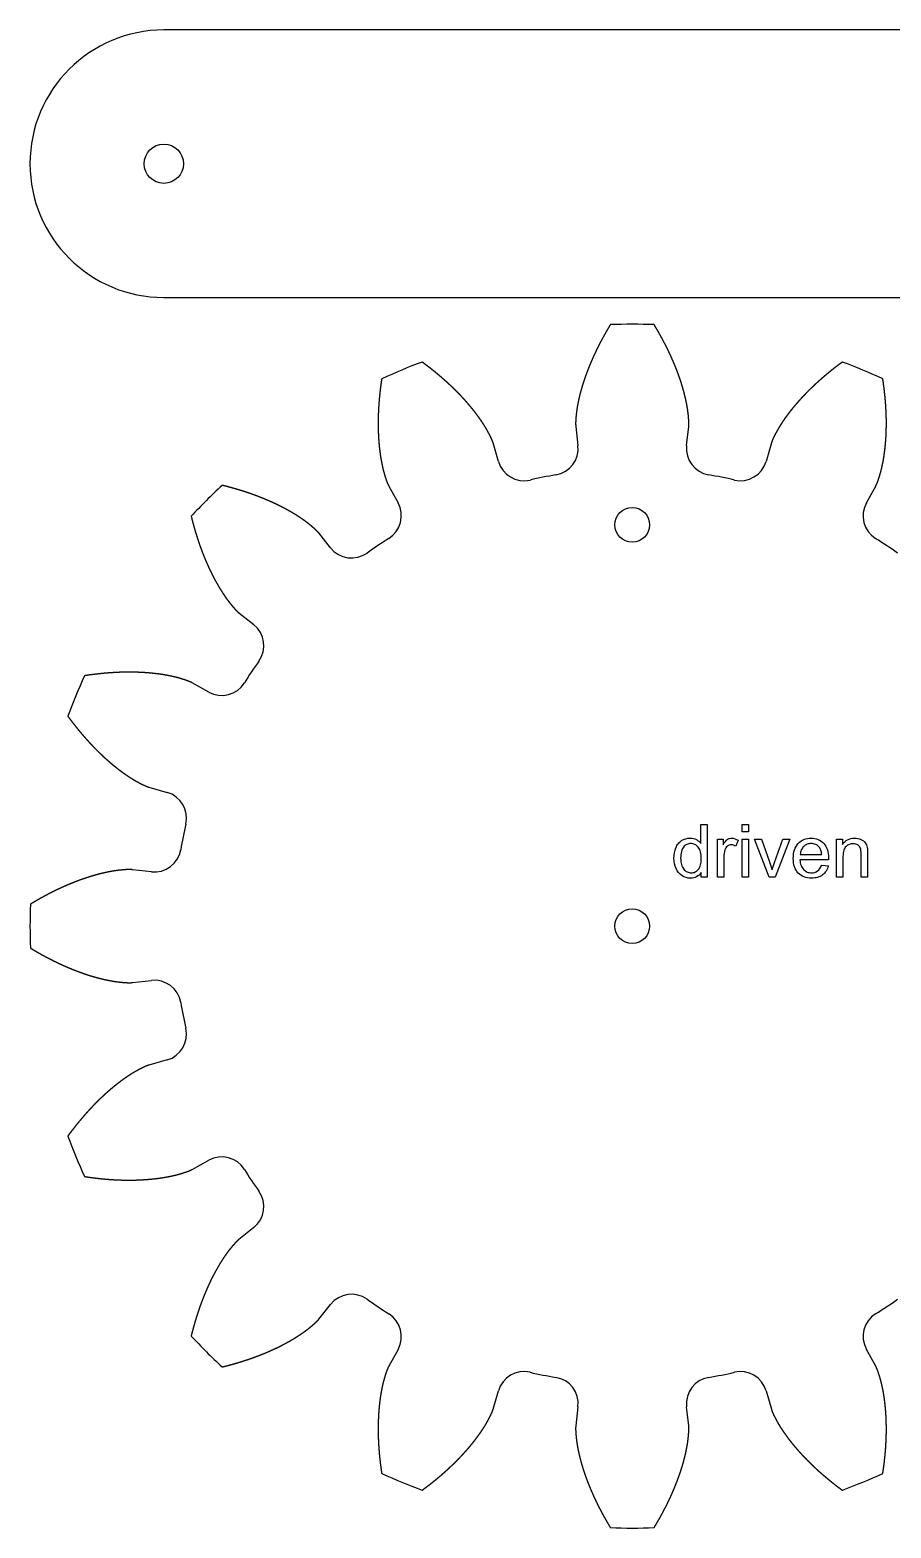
# Model space of a CAD drawing. Header units: millimetres. Extents: x 18 to 1175, y 18 to 1179.
# Drawn here: x 754.3 to 947.3, y 797.4 to 1133.4 of the extents above; entities that cross this region are included whole.
import ezdxf

# ---------------------------------------------------------------- set-up
doc = ezdxf.new("R2010")
doc.units = ezdxf.units.MM
doc.layers.add('cut', color=5, linetype='Continuous', true_color=0x0000ff)
doc.layers.add('line engraving', color=1, linetype='Continuous', true_color=0xff0000)

msp = doc.modelspace()

# ---------------------------------------------------------------- linework, layer by layer
at = {"layer": 'cut', "color": 5, "true_color": 0x0000ff}
for p, q in [((876.6, 1044.4), (877.08, 1040.15)), ((901.42, 1040.15), (901.9, 1044.4)), ((859.25, 1036.6), (858.06, 1040.72)), ((920.44, 1040.72), (919.26, 1036.6)), ((834.68, 1031.03), (836.75, 1027.28)), ((941.75, 1027.28), (943.82, 1031.03)), ((821.64, 1017.18), (818.97, 1020.53)), ((801.07, 1002.64), (804.42, 999.97)), ((794.32, 984.85), (790.57, 986.92)), ((780.89, 963.54), (785, 962.36)), ((781.46, 944.53), (777.2, 945.01)), ((777.2, 919.7), (781.46, 920.18)), ((785, 902.35), (780.89, 901.16)), ((790.57, 877.78), (794.32, 879.86)), ((804.42, 864.74), (801.07, 862.07)), ((818.97, 844.17), (821.64, 847.52)), ((836.75, 837.42), (834.68, 833.67)), ((943.82, 833.67), (941.75, 837.42)), ((858.06, 823.99), (859.25, 828.11)), ((919.26, 828.11), (920.44, 823.99)), ((877.08, 824.56), (876.6, 820.3)), ((901.9, 820.3), (901.42, 824.56))]:
    msp.add_line(p, q, dxfattribs=at)
msp.add_lwpolyline([(1119.05, 1133.35), (784.25, 1133.35, 1), (784.25, 1073.35), (1119.05, 1073.35, 1)], format="xyb", close=True, dxfattribs=at)
for centre, radius in [((784.25, 1103.35), 4.4), ((889.25, 1022.35), 3.9), ((889.25, 932.35), 3.9)]:
    msp.add_circle(centre, radius, dxfattribs=at)
for centre, radius, start, end in [((889.25, 932.35), 135, 87.9168, 92.0832), ((889.25, 932.35), 135, 110.4168, 114.5832), ((889.25, 932.35), 135, 65.4168, 69.5832), ((871.12, 1039.47), 6, -80.391, 6.4431), ((907.39, 1039.47), 6, 173.5569, -99.609), ((865.01, 1038.26), 6, -163.9431, -77.109), ((913.49, 1038.26), 6, -102.891, -16.0569), ((889.25, 932.35), 102.65, 99.609, 102.891), ((889.25, 932.35), 102.65, 77.109, 80.391), ((889.25, 932.35), 135, 132.9168, 137.0832), ((831.5, 1024.38), 6, -57.891, 28.9431), ((947, 1024.38), 6, 151.0569, -122.109), ((889.25, 932.35), 102.65, 122.109, 125.391), ((889.25, 932.35), 102.64, 54.609, 57.891), ((826.33, 1020.92), 6, -141.4431, -54.609), ((800.68, 995.27), 6, -35.391, 51.4431), ((889.25, 932.35), 102.65, 144.609, 147.891), ((889.25, 932.35), 135, 155.4168, 159.5832), ((797.22, 990.1), 6, -118.9431, -32.109), ((783.34, 956.59), 6, -12.891, 73.9431), ((889.25, 932.35), 102.65, 167.109, 170.391), ((782.13, 950.49), 6, -96.4431, -9.609), ((889.25, 932.35), 135, 177.9168, -177.9168), ((782.13, 914.22), 6, 9.609, 96.4431), ((889.25, 932.35), 102.65, -170.391, -167.109), ((783.34, 908.11), 6, -73.9431, 12.891), ((889.25, 932.35), 135, -159.5832, -155.4168), ((797.22, 874.6), 6, 32.109, 118.9431), ((889.25, 932.35), 102.65, -147.891, -144.609), ((800.68, 869.43), 6, -51.4431, 35.391), ((826.33, 843.78), 6, 54.609, 141.4431), ((889.25, 932.35), 102.64, -125.391, -122.109), ((889.25, 932.35), 102.65, -57.891, -54.609), ((831.5, 840.33), 6, -28.9431, 57.891), ((947, 840.33), 6, 122.109, -151.0569), ((889.25, 932.35), 135, -137.0832, -132.9168), ((865.01, 826.45), 6, 77.109, 163.9431), ((889.25, 932.35), 102.65, -102.891, -99.609), ((871.12, 825.23), 6, -6.4431, 80.391), ((907.39, 825.23), 6, 99.609, -173.5569), ((889.25, 932.35), 102.65, -80.391, -77.109), ((913.49, 826.45), 6, 16.0569, 102.891), ((889.25, 932.35), 135, -114.5832, -110.4168), ((889.25, 932.35), 135, -69.5832, -65.4168), ((889.25, 932.35), 135, -92.0832, -87.9168)]:
    msp.add_arc(centre, radius, start, end, dxfattribs=at)
for points in [[(884.34, 1067.26), (884.31, 1067.2), (884.23, 1067.07), (884.11, 1066.88), (883.96, 1066.63), (883.78, 1066.31), (883.59, 1066), (883.41, 1065.68), (883.23, 1065.36), (883.05, 1065.04), (882.87, 1064.72), (882.69, 1064.4), (882.52, 1064.08), (882.35, 1063.76), (882.18, 1063.44), (882.01, 1063.12), (881.84, 1062.8), (881.68, 1062.47), (881.52, 1062.15), (881.36, 1061.83), (881.2, 1061.51), (881.05, 1061.18), (880.89, 1060.86), (880.74, 1060.53), (880.59, 1060.21), (880.45, 1059.88), (880.3, 1059.56), (880.16, 1059.23), (880.02, 1058.91), (879.88, 1058.58), (879.74, 1058.25), (879.61, 1057.93), (879.48, 1057.6), (879.35, 1057.27), (879.22, 1056.95), (879.1, 1056.62), (878.98, 1056.29), (878.86, 1055.96), (878.74, 1055.63), (878.63, 1055.3), (878.51, 1054.97), (878.4, 1054.64), (878.3, 1054.31), (878.19, 1053.99), (878.09, 1053.66), (877.99, 1053.33), (877.89, 1053), (877.8, 1052.66), (877.71, 1052.33), (877.62, 1052), (877.53, 1051.67), (877.45, 1051.34), (877.37, 1051.01), (877.3, 1050.68), (877.22, 1050.35), (877.15, 1050.02), (877.09, 1049.69), (877.02, 1049.36), (876.96, 1049.02), (876.9, 1048.69), (876.85, 1048.36), (876.8, 1048.03), (876.76, 1047.7), (876.72, 1047.37), (876.68, 1047.04), (876.65, 1046.71), (876.62, 1046.38), (876.6, 1046.05), (876.58, 1045.72), (876.56, 1045.39), (876.56, 1045.06), (876.56, 1044.8), (876.58, 1044.6), (876.59, 1044.47), (876.6, 1044.4)], [(901.9, 1044.4), (901.91, 1044.47), (901.93, 1044.6), (901.94, 1044.8), (901.95, 1045.06), (901.94, 1045.39), (901.93, 1045.72), (901.9, 1046.05), (901.88, 1046.38), (901.85, 1046.71), (901.82, 1047.04), (901.78, 1047.37), (901.74, 1047.7), (901.7, 1048.03), (901.65, 1048.36), (901.6, 1048.69), (901.54, 1049.02), (901.48, 1049.36), (901.42, 1049.69), (901.35, 1050.02), (901.28, 1050.35), (901.21, 1050.68), (901.13, 1051.01), (901.05, 1051.34), (900.97, 1051.67), (900.88, 1052), (900.79, 1052.33), (900.7, 1052.66), (900.61, 1053), (900.51, 1053.33), (900.41, 1053.66), (900.31, 1053.99), (900.21, 1054.31), (900.1, 1054.64), (899.99, 1054.97), (899.88, 1055.3), (899.76, 1055.63), (899.64, 1055.96), (899.52, 1056.29), (899.4, 1056.62), (899.28, 1056.95), (899.15, 1057.27), (899.02, 1057.6), (898.89, 1057.93), (898.76, 1058.25), (898.62, 1058.58), (898.48, 1058.91), (898.34, 1059.23), (898.2, 1059.56), (898.06, 1059.88), (897.91, 1060.21), (897.76, 1060.53), (897.61, 1060.86), (897.45, 1061.18), (897.3, 1061.51), (897.14, 1061.83), (896.98, 1062.15), (896.82, 1062.47), (896.66, 1062.8), (896.49, 1063.12), (896.32, 1063.44), (896.15, 1063.76), (895.98, 1064.08), (895.81, 1064.4), (895.63, 1064.72), (895.46, 1065.04), (895.28, 1065.36), (895.09, 1065.68), (894.91, 1066), (894.73, 1066.31), (894.54, 1066.63), (894.39, 1066.88), (894.27, 1067.07), (894.2, 1067.2), (894.16, 1067.26)], [(858.06, 1040.72), (858.04, 1040.78), (858.01, 1040.91), (857.94, 1041.09), (857.85, 1041.34), (857.72, 1041.64), (857.58, 1041.94), (857.43, 1042.23), (857.28, 1042.53), (857.13, 1042.82), (856.97, 1043.12), (856.81, 1043.41), (856.65, 1043.7), (856.49, 1043.99), (856.31, 1044.28), (856.14, 1044.56), (855.96, 1044.85), (855.77, 1045.13), (855.59, 1045.41), (855.4, 1045.69), (855.21, 1045.97), (855.01, 1046.25), (854.82, 1046.52), (854.62, 1046.8), (854.41, 1047.07), (854.21, 1047.35), (854, 1047.62), (853.79, 1047.89), (853.58, 1048.16), (853.36, 1048.43), (853.14, 1048.69), (852.92, 1048.96), (852.7, 1049.22), (852.47, 1049.49), (852.25, 1049.75), (852.02, 1050.01), (851.78, 1050.27), (851.55, 1050.53), (851.31, 1050.79), (851.08, 1051.04), (850.84, 1051.3), (850.59, 1051.55), (850.35, 1051.81), (850.1, 1052.06), (849.85, 1052.31), (849.6, 1052.56), (849.35, 1052.81), (849.1, 1053.05), (848.84, 1053.3), (848.58, 1053.55), (848.32, 1053.79), (848.06, 1054.03), (847.8, 1054.27), (847.53, 1054.52), (847.26, 1054.75), (846.99, 1054.99), (846.72, 1055.23), (846.45, 1055.47), (846.17, 1055.7), (845.9, 1055.94), (845.62, 1056.17), (845.34, 1056.4), (845.06, 1056.63), (844.78, 1056.86), (844.49, 1057.09), (844.21, 1057.31), (843.92, 1057.54), (843.63, 1057.77), (843.34, 1057.99), (843.04, 1058.21), (842.75, 1058.43), (842.51, 1058.61), (842.34, 1058.74), (842.22, 1058.83), (842.16, 1058.87)], [(936.35, 1058.87), (936.29, 1058.83), (936.17, 1058.74), (935.99, 1058.61), (935.75, 1058.43), (935.46, 1058.21), (935.16, 1057.99), (934.87, 1057.77), (934.58, 1057.54), (934.3, 1057.31), (934.01, 1057.09), (933.73, 1056.86), (933.44, 1056.63), (933.16, 1056.4), (932.88, 1056.17), (932.6, 1055.94), (932.33, 1055.7), (932.05, 1055.47), (931.78, 1055.23), (931.51, 1054.99), (931.24, 1054.75), (930.97, 1054.52), (930.71, 1054.27), (930.44, 1054.03), (930.18, 1053.79), (929.92, 1053.55), (929.66, 1053.3), (929.41, 1053.05), (929.15, 1052.81), (928.9, 1052.56), (928.65, 1052.31), (928.4, 1052.06), (928.15, 1051.81), (927.91, 1051.55), (927.67, 1051.3), (927.43, 1051.04), (927.19, 1050.79), (926.95, 1050.53), (926.72, 1050.27), (926.49, 1050.01), (926.26, 1049.75), (926.03, 1049.49), (925.8, 1049.22), (925.58, 1048.96), (925.36, 1048.69), (925.14, 1048.43), (924.93, 1048.16), (924.71, 1047.89), (924.5, 1047.62), (924.29, 1047.35), (924.09, 1047.07), (923.89, 1046.8), (923.69, 1046.52), (923.49, 1046.25), (923.29, 1045.97), (923.1, 1045.69), (922.91, 1045.41), (922.73, 1045.13), (922.54, 1044.85), (922.36, 1044.56), (922.19, 1044.28), (922.02, 1043.99), (921.85, 1043.7), (921.69, 1043.41), (921.53, 1043.12), (921.37, 1042.82), (921.22, 1042.53), (921.07, 1042.23), (920.92, 1041.94), (920.78, 1041.64), (920.65, 1041.34), (920.56, 1041.09), (920.5, 1040.91), (920.46, 1040.78), (920.44, 1040.72)], [(833.09, 1055.12), (833.08, 1055.04), (833.06, 1054.9), (833.02, 1054.68), (832.98, 1054.39), (832.93, 1054.02), (832.88, 1053.66), (832.83, 1053.29), (832.78, 1052.93), (832.74, 1052.57), (832.7, 1052.2), (832.66, 1051.84), (832.62, 1051.48), (832.59, 1051.12), (832.55, 1050.75), (832.52, 1050.39), (832.49, 1050.03), (832.46, 1049.67), (832.44, 1049.31), (832.41, 1048.95), (832.39, 1048.59), (832.37, 1048.24), (832.35, 1047.88), (832.34, 1047.52), (832.32, 1047.16), (832.31, 1046.81), (832.3, 1046.45), (832.3, 1046.1), (832.29, 1045.74), (832.29, 1045.39), (832.29, 1045.03), (832.29, 1044.68), (832.29, 1044.33), (832.3, 1043.98), (832.31, 1043.62), (832.32, 1043.27), (832.33, 1042.92), (832.35, 1042.57), (832.36, 1042.23), (832.38, 1041.88), (832.41, 1041.53), (832.43, 1041.18), (832.46, 1040.84), (832.49, 1040.49), (832.52, 1040.15), (832.55, 1039.81), (832.59, 1039.47), (832.63, 1039.12), (832.67, 1038.78), (832.72, 1038.44), (832.76, 1038.11), (832.81, 1037.77), (832.87, 1037.43), (832.92, 1037.1), (832.98, 1036.76), (833.05, 1036.43), (833.11, 1036.1), (833.18, 1035.77), (833.25, 1035.44), (833.32, 1035.11), (833.4, 1034.79), (833.48, 1034.46), (833.57, 1034.14), (833.66, 1033.82), (833.75, 1033.5), (833.85, 1033.18), (833.95, 1032.87), (834.05, 1032.55), (834.16, 1032.24), (834.27, 1031.93), (834.39, 1031.62), (834.5, 1031.38), (834.59, 1031.21), (834.65, 1031.09), (834.68, 1031.03)], [(943.82, 1031.03), (943.85, 1031.09), (943.92, 1031.21), (944, 1031.38), (944.11, 1031.62), (944.23, 1031.93), (944.34, 1032.24), (944.45, 1032.55), (944.55, 1032.87), (944.65, 1033.18), (944.75, 1033.5), (944.84, 1033.82), (944.94, 1034.14), (945.02, 1034.46), (945.1, 1034.79), (945.18, 1035.11), (945.25, 1035.44), (945.32, 1035.77), (945.39, 1036.1), (945.46, 1036.43), (945.52, 1036.76), (945.58, 1037.1), (945.63, 1037.43), (945.69, 1037.77), (945.74, 1038.11), (945.78, 1038.44), (945.83, 1038.78), (945.87, 1039.12), (945.91, 1039.47), (945.95, 1039.81), (945.98, 1040.15), (946.01, 1040.49), (946.04, 1040.84), (946.07, 1041.18), (946.1, 1041.53), (946.12, 1041.88), (946.14, 1042.23), (946.16, 1042.57), (946.17, 1042.92), (946.18, 1043.27), (946.19, 1043.62), (946.2, 1043.98), (946.21, 1044.33), (946.21, 1044.68), (946.21, 1045.03), (946.21, 1045.39), (946.21, 1045.74), (946.21, 1046.1), (946.2, 1046.45), (946.19, 1046.81), (946.18, 1047.16), (946.16, 1047.52), (946.15, 1047.88), (946.13, 1048.24), (946.11, 1048.59), (946.09, 1048.95), (946.07, 1049.31), (946.04, 1049.67), (946.01, 1050.03), (945.98, 1050.39), (945.95, 1050.75), (945.92, 1051.12), (945.88, 1051.48), (945.84, 1051.84), (945.8, 1052.2), (945.76, 1052.57), (945.72, 1052.93), (945.67, 1053.29), (945.62, 1053.66), (945.57, 1054.02), (945.52, 1054.39), (945.48, 1054.68), (945.45, 1054.9), (945.42, 1055.04), (945.41, 1055.12)], [(818.97, 1020.53), (818.93, 1020.58), (818.84, 1020.69), (818.71, 1020.83), (818.53, 1021.02), (818.3, 1021.25), (818.05, 1021.48), (817.8, 1021.69), (817.55, 1021.91), (817.3, 1022.12), (817.04, 1022.33), (816.78, 1022.54), (816.52, 1022.75), (816.26, 1022.95), (815.99, 1023.15), (815.72, 1023.35), (815.44, 1023.54), (815.16, 1023.73), (814.88, 1023.92), (814.6, 1024.11), (814.32, 1024.29), (814.03, 1024.48), (813.75, 1024.66), (813.46, 1024.83), (813.16, 1025.01), (812.87, 1025.18), (812.57, 1025.35), (812.27, 1025.52), (811.97, 1025.69), (811.67, 1025.86), (811.37, 1026.02), (811.06, 1026.18), (810.76, 1026.34), (810.45, 1026.5), (810.14, 1026.65), (809.83, 1026.8), (809.51, 1026.96), (809.2, 1027.11), (808.88, 1027.25), (808.56, 1027.4), (808.24, 1027.54), (807.92, 1027.69), (807.6, 1027.83), (807.27, 1027.96), (806.95, 1028.1), (806.62, 1028.24), (806.29, 1028.37), (805.96, 1028.5), (805.63, 1028.63), (805.3, 1028.76), (804.96, 1028.88), (804.63, 1029.01), (804.29, 1029.13), (803.96, 1029.25), (803.62, 1029.37), (803.28, 1029.49), (802.94, 1029.6), (802.59, 1029.72), (802.25, 1029.83), (801.91, 1029.94), (801.56, 1030.05), (801.21, 1030.15), (800.86, 1030.26), (800.52, 1030.36), (800.16, 1030.46), (799.81, 1030.56), (799.46, 1030.66), (799.11, 1030.76), (798.75, 1030.86), (798.4, 1030.95), (798.04, 1031.04), (797.75, 1031.11), (797.54, 1031.17), (797.4, 1031.2), (797.32, 1031.22)], [(790.38, 1024.28), (790.4, 1024.21), (790.44, 1024.06), (790.49, 1023.85), (790.56, 1023.56), (790.65, 1023.21), (790.75, 1022.85), (790.84, 1022.5), (790.94, 1022.14), (791.04, 1021.79), (791.14, 1021.44), (791.24, 1021.09), (791.34, 1020.74), (791.45, 1020.39), (791.56, 1020.04), (791.67, 1019.7), (791.78, 1019.35), (791.89, 1019.01), (792, 1018.67), (792.12, 1018.33), (792.23, 1017.99), (792.35, 1017.65), (792.47, 1017.31), (792.6, 1016.97), (792.72, 1016.64), (792.85, 1016.31), (792.97, 1015.97), (793.1, 1015.64), (793.24, 1015.31), (793.37, 1014.98), (793.5, 1014.66), (793.64, 1014.33), (793.78, 1014.01), (793.92, 1013.68), (794.06, 1013.36), (794.2, 1013.04), (794.35, 1012.72), (794.5, 1012.41), (794.65, 1012.09), (794.8, 1011.78), (794.95, 1011.47), (795.11, 1011.16), (795.26, 1010.85), (795.42, 1010.54), (795.58, 1010.23), (795.75, 1009.93), (795.91, 1009.63), (796.08, 1009.33), (796.25, 1009.03), (796.42, 1008.73), (796.59, 1008.44), (796.77, 1008.15), (796.95, 1007.86), (797.13, 1007.57), (797.31, 1007.28), (797.49, 1007), (797.68, 1006.72), (797.87, 1006.44), (798.06, 1006.16), (798.25, 1005.89), (798.45, 1005.61), (798.65, 1005.35), (798.85, 1005.08), (799.06, 1004.82), (799.27, 1004.56), (799.48, 1004.31), (799.7, 1004.05), (799.91, 1003.8), (800.13, 1003.55), (800.35, 1003.31), (800.58, 1003.07), (800.77, 1002.89), (800.92, 1002.76), (801.02, 1002.68), (801.07, 1002.64)], [(790.57, 986.92), (790.51, 986.96), (790.4, 987.02), (790.22, 987.11), (789.98, 987.21), (789.68, 987.33), (789.37, 987.44), (789.05, 987.55), (788.74, 987.65), (788.42, 987.75), (788.1, 987.85), (787.79, 987.95), (787.47, 988.04), (787.14, 988.12), (786.82, 988.21), (786.49, 988.28), (786.16, 988.36), (785.83, 988.43), (785.5, 988.49), (785.17, 988.56), (784.84, 988.62), (784.51, 988.68), (784.17, 988.74), (783.83, 988.79), (783.5, 988.84), (783.16, 988.89), (782.82, 988.93), (782.48, 988.97), (782.14, 989.01), (781.8, 989.05), (781.45, 989.08), (781.11, 989.12), (780.76, 989.15), (780.42, 989.17), (780.07, 989.2), (779.73, 989.22), (779.38, 989.24), (779.03, 989.26), (778.68, 989.27), (778.33, 989.29), (777.98, 989.3), (777.63, 989.3), (777.28, 989.31), (776.92, 989.31), (776.57, 989.32), (776.22, 989.32), (775.86, 989.31), (775.51, 989.31), (775.15, 989.3), (774.8, 989.29), (774.44, 989.28), (774.08, 989.27), (773.73, 989.25), (773.37, 989.23), (773.01, 989.21), (772.65, 989.19), (772.29, 989.17), (771.93, 989.14), (771.57, 989.11), (771.21, 989.08), (770.85, 989.05), (770.49, 989.02), (770.13, 988.98), (769.76, 988.94), (769.4, 988.9), (769.04, 988.86), (768.67, 988.82), (768.31, 988.77), (767.95, 988.73), (767.58, 988.68), (767.22, 988.62), (766.93, 988.58), (766.71, 988.55), (766.56, 988.53), (766.49, 988.51)], [(762.73, 979.45), (762.78, 979.39), (762.86, 979.27), (762.99, 979.09), (763.17, 978.85), (763.39, 978.56), (763.61, 978.27), (763.84, 977.98), (764.06, 977.69), (764.29, 977.4), (764.52, 977.11), (764.74, 976.83), (764.97, 976.54), (765.2, 976.26), (765.44, 975.98), (765.67, 975.71), (765.9, 975.43), (766.14, 975.15), (766.37, 974.88), (766.61, 974.61), (766.85, 974.34), (767.09, 974.07), (767.33, 973.81), (767.57, 973.54), (767.81, 973.28), (768.06, 973.02), (768.3, 972.76), (768.55, 972.51), (768.8, 972.25), (769.05, 972), (769.3, 971.75), (769.55, 971.5), (769.8, 971.26), (770.05, 971.01), (770.31, 970.77), (770.56, 970.53), (770.82, 970.29), (771.07, 970.05), (771.33, 969.82), (771.59, 969.59), (771.85, 969.36), (772.12, 969.13), (772.38, 968.91), (772.64, 968.68), (772.91, 968.46), (773.18, 968.24), (773.45, 968.03), (773.71, 967.81), (773.99, 967.6), (774.26, 967.4), (774.53, 967.19), (774.8, 966.99), (775.08, 966.79), (775.36, 966.59), (775.63, 966.4), (775.91, 966.2), (776.19, 966.02), (776.47, 965.83), (776.76, 965.65), (777.04, 965.47), (777.33, 965.29), (777.61, 965.12), (777.9, 964.95), (778.19, 964.79), (778.49, 964.63), (778.78, 964.48), (779.07, 964.32), (779.37, 964.17), (779.67, 964.03), (779.96, 963.89), (780.27, 963.75), (780.51, 963.66), (780.7, 963.6), (780.82, 963.56), (780.89, 963.54)], [(777.2, 945.01), (777.13, 945.01), (777, 945.03), (776.81, 945.04), (776.54, 945.05), (776.22, 945.04), (775.89, 945.03), (775.56, 945), (775.23, 944.98), (774.9, 944.95), (774.57, 944.92), (774.23, 944.89), (773.9, 944.85), (773.57, 944.8), (773.24, 944.75), (772.91, 944.7), (772.58, 944.64), (772.25, 944.58), (771.92, 944.52), (771.59, 944.45), (771.25, 944.38), (770.92, 944.31), (770.59, 944.23), (770.26, 944.15), (769.93, 944.07), (769.6, 943.98), (769.27, 943.9), (768.94, 943.8), (768.61, 943.71), (768.28, 943.61), (767.95, 943.51), (767.62, 943.41), (767.29, 943.31), (766.96, 943.2), (766.63, 943.09), (766.3, 942.98), (765.97, 942.86), (765.64, 942.75), (765.31, 942.63), (764.99, 942.5), (764.66, 942.38), (764.33, 942.25), (764, 942.12), (763.68, 941.99), (763.35, 941.86), (763.02, 941.72), (762.7, 941.59), (762.37, 941.44), (762.04, 941.3), (761.72, 941.16), (761.39, 941.01), (761.07, 940.86), (760.75, 940.71), (760.42, 940.56), (760.1, 940.4), (759.77, 940.24), (759.45, 940.08), (759.13, 939.92), (758.81, 939.76), (758.48, 939.59), (758.16, 939.43), (757.84, 939.26), (757.52, 939.08), (757.2, 938.91), (756.88, 938.73), (756.56, 938.56), (756.24, 938.38), (755.93, 938.2), (755.61, 938.01), (755.29, 937.83), (754.97, 937.64), (754.72, 937.49), (754.53, 937.37), (754.4, 937.3), (754.34, 937.26)], [(754.34, 927.45), (754.4, 927.41), (754.53, 927.33), (754.72, 927.22), (754.97, 927.06), (755.29, 926.88), (755.61, 926.69), (755.93, 926.51), (756.24, 926.33), (756.56, 926.15), (756.88, 925.97), (757.2, 925.79), (757.52, 925.62), (757.84, 925.45), (758.16, 925.28), (758.48, 925.11), (758.81, 924.95), (759.13, 924.78), (759.45, 924.62), (759.77, 924.46), (760.1, 924.3), (760.42, 924.15), (760.75, 924), (761.07, 923.84), (761.39, 923.7), (761.72, 923.55), (762.04, 923.4), (762.37, 923.26), (762.7, 923.12), (763.02, 922.98), (763.35, 922.85), (763.68, 922.71), (764, 922.58), (764.33, 922.45), (764.66, 922.33), (764.99, 922.2), (765.31, 922.08), (765.64, 921.96), (765.97, 921.84), (766.3, 921.73), (766.63, 921.62), (766.96, 921.51), (767.29, 921.4), (767.62, 921.29), (767.95, 921.19), (768.28, 921.09), (768.61, 921), (768.94, 920.9), (769.27, 920.81), (769.6, 920.72), (769.93, 920.64), (770.26, 920.55), (770.59, 920.47), (770.92, 920.4), (771.25, 920.33), (771.59, 920.26), (771.92, 920.19), (772.25, 920.12), (772.58, 920.06), (772.91, 920), (773.24, 919.95), (773.57, 919.9), (773.9, 919.86), (774.23, 919.82), (774.57, 919.79), (774.9, 919.75), (775.23, 919.73), (775.56, 919.7), (775.89, 919.68), (776.22, 919.66), (776.54, 919.66), (776.81, 919.66), (777, 919.68), (777.13, 919.69), (777.2, 919.7)], [(780.89, 901.16), (780.82, 901.15), (780.7, 901.11), (780.51, 901.04), (780.27, 900.95), (779.96, 900.82), (779.67, 900.68), (779.37, 900.53), (779.07, 900.38), (778.78, 900.23), (778.49, 900.07), (778.19, 899.92), (777.9, 899.75), (777.61, 899.59), (777.33, 899.42), (777.04, 899.24), (776.76, 899.06), (776.47, 898.88), (776.19, 898.69), (775.91, 898.5), (775.63, 898.31), (775.36, 898.12), (775.08, 897.92), (774.8, 897.72), (774.53, 897.52), (774.26, 897.31), (773.99, 897.1), (773.71, 896.89), (773.45, 896.68), (773.18, 896.46), (772.91, 896.24), (772.64, 896.02), (772.38, 895.8), (772.12, 895.58), (771.85, 895.35), (771.59, 895.12), (771.33, 894.89), (771.07, 894.65), (770.82, 894.42), (770.56, 894.18), (770.31, 893.94), (770.05, 893.69), (769.8, 893.45), (769.55, 893.2), (769.3, 892.96), (769.05, 892.7), (768.8, 892.45), (768.55, 892.2), (768.3, 891.94), (768.06, 891.68), (767.81, 891.42), (767.57, 891.16), (767.33, 890.9), (767.09, 890.63), (766.85, 890.36), (766.61, 890.09), (766.37, 889.82), (766.14, 889.55), (765.9, 889.28), (765.67, 889), (765.44, 888.72), (765.2, 888.44), (764.97, 888.16), (764.74, 887.88), (764.52, 887.59), (764.29, 887.31), (764.06, 887.02), (763.84, 886.73), (763.61, 886.44), (763.39, 886.15), (763.17, 885.85), (762.99, 885.62), (762.86, 885.44), (762.78, 885.32), (762.73, 885.26)], [(766.49, 876.19), (766.56, 876.18), (766.71, 876.16), (766.93, 876.12), (767.22, 876.08), (767.58, 876.03), (767.95, 875.98), (768.31, 875.93), (768.67, 875.89), (769.04, 875.84), (769.4, 875.8), (769.76, 875.76), (770.13, 875.72), (770.49, 875.69), (770.85, 875.65), (771.21, 875.62), (771.57, 875.59), (771.93, 875.56), (772.29, 875.54), (772.65, 875.51), (773.01, 875.49), (773.37, 875.47), (773.73, 875.45), (774.08, 875.44), (774.44, 875.43), (774.8, 875.41), (775.15, 875.4), (775.51, 875.4), (775.86, 875.39), (776.22, 875.39), (776.57, 875.39), (776.92, 875.39), (777.28, 875.39), (777.63, 875.4), (777.98, 875.41), (778.33, 875.42), (778.68, 875.43), (779.03, 875.45), (779.38, 875.47), (779.73, 875.49), (780.07, 875.51), (780.42, 875.53), (780.76, 875.56), (781.11, 875.59), (781.45, 875.62), (781.8, 875.66), (782.14, 875.69), (782.48, 875.73), (782.82, 875.77), (783.16, 875.82), (783.5, 875.87), (783.83, 875.92), (784.17, 875.97), (784.51, 876.03), (784.84, 876.09), (785.17, 876.15), (785.5, 876.21), (785.83, 876.28), (786.16, 876.35), (786.49, 876.42), (786.82, 876.5), (787.14, 876.58), (787.47, 876.67), (787.79, 876.76), (788.1, 876.85), (788.42, 876.95), (788.74, 877.05), (789.05, 877.15), (789.37, 877.26), (789.68, 877.37), (789.98, 877.49), (790.22, 877.6), (790.4, 877.69), (790.51, 877.75), (790.57, 877.78)], [(801.07, 862.07), (801.02, 862.03), (800.92, 861.94), (800.77, 861.81), (800.58, 861.63), (800.35, 861.4), (800.13, 861.15), (799.91, 860.9), (799.7, 860.65), (799.48, 860.4), (799.27, 860.14), (799.06, 859.89), (798.85, 859.62), (798.65, 859.36), (798.45, 859.09), (798.25, 858.82), (798.06, 858.54), (797.87, 858.27), (797.68, 857.99), (797.49, 857.7), (797.31, 857.42), (797.13, 857.14), (796.95, 856.85), (796.77, 856.56), (796.59, 856.27), (796.42, 855.97), (796.25, 855.67), (796.08, 855.38), (795.91, 855.08), (795.75, 854.77), (795.58, 854.47), (795.42, 854.17), (795.26, 853.86), (795.11, 853.55), (794.95, 853.24), (794.8, 852.93), (794.65, 852.61), (794.5, 852.3), (794.35, 851.98), (794.2, 851.66), (794.06, 851.34), (793.92, 851.02), (793.78, 850.7), (793.64, 850.37), (793.5, 850.05), (793.37, 849.72), (793.24, 849.39), (793.1, 849.06), (792.97, 848.73), (792.85, 848.4), (792.72, 848.07), (792.6, 847.73), (792.47, 847.4), (792.35, 847.06), (792.23, 846.72), (792.12, 846.38), (792, 846.04), (791.89, 845.7), (791.78, 845.35), (791.67, 845.01), (791.56, 844.66), (791.45, 844.31), (791.34, 843.97), (791.24, 843.62), (791.14, 843.27), (791.04, 842.92), (790.94, 842.56), (790.84, 842.21), (790.75, 841.85), (790.65, 841.5), (790.56, 841.14), (790.49, 840.86), (790.44, 840.64), (790.4, 840.5), (790.38, 840.43)], [(797.32, 833.49), (797.4, 833.5), (797.54, 833.54), (797.75, 833.59), (798.04, 833.66), (798.4, 833.76), (798.75, 833.85), (799.11, 833.95), (799.46, 834.04), (799.81, 834.14), (800.16, 834.24), (800.52, 834.34), (800.86, 834.45), (801.21, 834.55), (801.56, 834.66), (801.91, 834.77), (802.25, 834.88), (802.59, 834.99), (802.94, 835.1), (803.28, 835.22), (803.62, 835.34), (803.96, 835.46), (804.29, 835.58), (804.63, 835.7), (804.96, 835.82), (805.3, 835.95), (805.63, 836.08), (805.96, 836.21), (806.29, 836.34), (806.62, 836.47), (806.95, 836.6), (807.27, 836.74), (807.6, 836.88), (807.92, 837.02), (808.24, 837.16), (808.56, 837.31), (808.88, 837.45), (809.2, 837.6), (809.51, 837.75), (809.83, 837.9), (810.14, 838.05), (810.45, 838.21), (810.76, 838.37), (811.06, 838.53), (811.37, 838.69), (811.67, 838.85), (811.97, 839.02), (812.27, 839.18), (812.57, 839.35), (812.87, 839.52), (813.16, 839.7), (813.46, 839.87), (813.75, 840.05), (814.03, 840.23), (814.32, 840.41), (814.6, 840.6), (814.88, 840.78), (815.16, 840.97), (815.44, 841.16), (815.72, 841.36), (815.99, 841.55), (816.26, 841.75), (816.52, 841.96), (816.78, 842.16), (817.04, 842.37), (817.3, 842.58), (817.55, 842.8), (817.8, 843.01), (818.05, 843.23), (818.3, 843.45), (818.53, 843.68), (818.71, 843.87), (818.84, 844.02), (818.93, 844.12), (818.97, 844.17)], [(834.68, 833.67), (834.65, 833.62), (834.59, 833.5), (834.5, 833.32), (834.39, 833.08), (834.27, 832.78), (834.16, 832.47), (834.05, 832.15), (833.95, 831.84), (833.85, 831.52), (833.75, 831.21), (833.66, 830.89), (833.57, 830.57), (833.48, 830.24), (833.4, 829.92), (833.32, 829.59), (833.25, 829.27), (833.18, 828.94), (833.11, 828.61), (833.05, 828.27), (832.98, 827.94), (832.92, 827.61), (832.87, 827.27), (832.81, 826.94), (832.76, 826.6), (832.72, 826.26), (832.67, 825.92), (832.63, 825.58), (832.59, 825.24), (832.55, 824.9), (832.52, 824.55), (832.49, 824.21), (832.46, 823.87), (832.43, 823.52), (832.41, 823.17), (832.38, 822.83), (832.36, 822.48), (832.35, 822.13), (832.33, 821.78), (832.32, 821.43), (832.31, 821.08), (832.3, 820.73), (832.29, 820.38), (832.29, 820.03), (832.29, 819.67), (832.29, 819.32), (832.29, 818.96), (832.3, 818.61), (832.3, 818.25), (832.31, 817.9), (832.32, 817.54), (832.34, 817.18), (832.35, 816.83), (832.37, 816.47), (832.39, 816.11), (832.41, 815.75), (832.44, 815.39), (832.46, 815.03), (832.49, 814.67), (832.52, 814.31), (832.55, 813.95), (832.59, 813.59), (832.62, 813.23), (832.66, 812.86), (832.7, 812.5), (832.74, 812.14), (832.78, 811.78), (832.83, 811.41), (832.88, 811.05), (832.93, 810.68), (832.98, 810.32), (833.02, 810.03), (833.06, 809.81), (833.08, 809.66), (833.09, 809.59)], [(945.41, 809.59), (945.42, 809.66), (945.45, 809.81), (945.48, 810.03), (945.52, 810.32), (945.57, 810.68), (945.62, 811.05), (945.67, 811.41), (945.72, 811.78), (945.76, 812.14), (945.8, 812.5), (945.84, 812.86), (945.88, 813.23), (945.92, 813.59), (945.95, 813.95), (945.98, 814.31), (946.01, 814.67), (946.04, 815.03), (946.07, 815.39), (946.09, 815.75), (946.11, 816.11), (946.13, 816.47), (946.15, 816.83), (946.16, 817.18), (946.18, 817.54), (946.19, 817.9), (946.2, 818.25), (946.21, 818.61), (946.21, 818.96), (946.21, 819.32), (946.21, 819.67), (946.21, 820.03), (946.21, 820.38), (946.2, 820.73), (946.19, 821.08), (946.18, 821.43), (946.17, 821.78), (946.16, 822.13), (946.14, 822.48), (946.12, 822.83), (946.1, 823.17), (946.07, 823.52), (946.04, 823.87), (946.01, 824.21), (945.98, 824.55), (945.95, 824.9), (945.91, 825.24), (945.87, 825.58), (945.83, 825.92), (945.78, 826.26), (945.74, 826.6), (945.69, 826.94), (945.63, 827.27), (945.58, 827.61), (945.52, 827.94), (945.46, 828.27), (945.39, 828.61), (945.32, 828.94), (945.25, 829.27), (945.18, 829.59), (945.1, 829.92), (945.02, 830.24), (944.94, 830.57), (944.84, 830.89), (944.75, 831.21), (944.65, 831.52), (944.55, 831.84), (944.45, 832.15), (944.34, 832.47), (944.23, 832.78), (944.11, 833.08), (944, 833.32), (943.92, 833.5), (943.85, 833.62), (943.82, 833.67)], [(842.16, 805.83), (842.22, 805.88), (842.34, 805.96), (842.51, 806.1), (842.75, 806.27), (843.04, 806.49), (843.34, 806.72), (843.63, 806.94), (843.92, 807.16), (844.21, 807.39), (844.49, 807.62), (844.78, 807.85), (845.06, 808.08), (845.34, 808.31), (845.62, 808.54), (845.9, 808.77), (846.17, 809), (846.45, 809.24), (846.72, 809.47), (846.99, 809.71), (847.26, 809.95), (847.53, 810.19), (847.8, 810.43), (848.06, 810.67), (848.32, 810.92), (848.58, 811.16), (848.84, 811.4), (849.1, 811.65), (849.35, 811.9), (849.6, 812.15), (849.85, 812.4), (850.1, 812.65), (850.35, 812.9), (850.59, 813.15), (850.84, 813.41), (851.08, 813.66), (851.31, 813.92), (851.55, 814.18), (851.78, 814.44), (852.02, 814.7), (852.25, 814.96), (852.47, 815.22), (852.7, 815.48), (852.92, 815.75), (853.14, 816.01), (853.36, 816.28), (853.58, 816.55), (853.79, 816.82), (854, 817.09), (854.21, 817.36), (854.41, 817.63), (854.62, 817.91), (854.82, 818.18), (855.01, 818.46), (855.21, 818.74), (855.4, 819.01), (855.59, 819.3), (855.77, 819.58), (855.96, 819.86), (856.14, 820.14), (856.31, 820.43), (856.49, 820.72), (856.65, 821), (856.81, 821.3), (856.97, 821.59), (857.13, 821.88), (857.28, 822.18), (857.43, 822.47), (857.58, 822.77), (857.72, 823.07), (857.85, 823.37), (857.94, 823.61), (858.01, 823.8), (858.04, 823.93), (858.06, 823.99)], [(920.44, 823.99), (920.46, 823.93), (920.5, 823.8), (920.56, 823.61), (920.65, 823.37), (920.78, 823.07), (920.92, 822.77), (921.07, 822.47), (921.22, 822.18), (921.37, 821.88), (921.53, 821.59), (921.69, 821.3), (921.85, 821), (922.02, 820.72), (922.19, 820.43), (922.36, 820.14), (922.54, 819.86), (922.73, 819.58), (922.91, 819.3), (923.1, 819.01), (923.29, 818.74), (923.49, 818.46), (923.69, 818.18), (923.89, 817.91), (924.09, 817.63), (924.29, 817.36), (924.5, 817.09), (924.71, 816.82), (924.93, 816.55), (925.14, 816.28), (925.36, 816.01), (925.58, 815.75), (925.8, 815.48), (926.03, 815.22), (926.26, 814.96), (926.49, 814.7), (926.72, 814.44), (926.95, 814.18), (927.19, 813.92), (927.43, 813.66), (927.67, 813.41), (927.91, 813.15), (928.15, 812.9), (928.4, 812.65), (928.65, 812.4), (928.9, 812.15), (929.15, 811.9), (929.41, 811.65), (929.66, 811.4), (929.92, 811.16), (930.18, 810.92), (930.44, 810.67), (930.71, 810.43), (930.97, 810.19), (931.24, 809.95), (931.51, 809.71), (931.78, 809.47), (932.05, 809.24), (932.33, 809), (932.6, 808.77), (932.88, 808.54), (933.16, 808.31), (933.44, 808.08), (933.73, 807.85), (934.01, 807.62), (934.3, 807.39), (934.58, 807.16), (934.87, 806.94), (935.16, 806.72), (935.46, 806.49), (935.75, 806.27), (935.99, 806.1), (936.17, 805.96), (936.29, 805.88), (936.35, 805.83)], [(876.6, 820.3), (876.59, 820.24), (876.58, 820.11), (876.56, 819.91), (876.56, 819.65), (876.56, 819.32), (876.58, 818.99), (876.6, 818.66), (876.62, 818.33), (876.65, 818), (876.68, 817.67), (876.72, 817.34), (876.76, 817.01), (876.8, 816.67), (876.85, 816.34), (876.9, 816.01), (876.96, 815.68), (877.02, 815.35), (877.09, 815.02), (877.15, 814.69), (877.22, 814.36), (877.3, 814.03), (877.37, 813.69), (877.45, 813.36), (877.53, 813.03), (877.62, 812.7), (877.71, 812.37), (877.8, 812.04), (877.89, 811.71), (877.99, 811.38), (878.09, 811.05), (878.19, 810.72), (878.3, 810.39), (878.4, 810.06), (878.51, 809.73), (878.63, 809.4), (878.74, 809.07), (878.86, 808.74), (878.98, 808.42), (879.1, 808.09), (879.22, 807.76), (879.35, 807.43), (879.48, 807.11), (879.61, 806.78), (879.74, 806.45), (879.88, 806.12), (880.02, 805.8), (880.16, 805.47), (880.3, 805.15), (880.45, 804.82), (880.59, 804.5), (880.74, 804.17), (880.89, 803.85), (881.05, 803.52), (881.2, 803.2), (881.36, 802.88), (881.52, 802.55), (881.68, 802.23), (881.84, 801.91), (882.01, 801.59), (882.18, 801.27), (882.35, 800.94), (882.52, 800.62), (882.69, 800.3), (882.87, 799.98), (883.05, 799.66), (883.23, 799.35), (883.41, 799.03), (883.59, 798.71), (883.78, 798.39), (883.96, 798.07), (884.11, 797.82), (884.23, 797.63), (884.31, 797.51), (884.34, 797.44)], [(894.16, 797.44), (894.2, 797.51), (894.27, 797.63), (894.39, 797.82), (894.54, 798.07), (894.73, 798.39), (894.91, 798.71), (895.09, 799.03), (895.28, 799.35), (895.46, 799.66), (895.63, 799.98), (895.81, 800.3), (895.98, 800.62), (896.15, 800.94), (896.32, 801.27), (896.49, 801.59), (896.66, 801.91), (896.82, 802.23), (896.98, 802.55), (897.14, 802.88), (897.3, 803.2), (897.45, 803.52), (897.61, 803.85), (897.76, 804.17), (897.91, 804.5), (898.06, 804.82), (898.2, 805.15), (898.34, 805.47), (898.48, 805.8), (898.62, 806.12), (898.76, 806.45), (898.89, 806.78), (899.02, 807.11), (899.15, 807.43), (899.28, 807.76), (899.4, 808.09), (899.52, 808.42), (899.64, 808.74), (899.76, 809.07), (899.88, 809.4), (899.99, 809.73), (900.1, 810.06), (900.21, 810.39), (900.31, 810.72), (900.41, 811.05), (900.51, 811.38), (900.61, 811.71), (900.7, 812.04), (900.79, 812.37), (900.88, 812.7), (900.97, 813.03), (901.05, 813.36), (901.13, 813.69), (901.21, 814.03), (901.28, 814.36), (901.35, 814.69), (901.42, 815.02), (901.48, 815.35), (901.54, 815.68), (901.6, 816.01), (901.65, 816.34), (901.7, 816.67), (901.74, 817.01), (901.78, 817.34), (901.82, 817.67), (901.85, 818), (901.88, 818.33), (901.9, 818.66), (901.93, 818.99), (901.94, 819.32), (901.95, 819.65), (901.94, 819.91), (901.93, 820.11), (901.91, 820.24), (901.9, 820.3)]]:
    msp.add_open_spline(points, degree=5, dxfattribs=at)
at = {"layer": 'line engraving', "color": 1, "true_color": 0xff0000}
for points in [[(904.7, 943.3), (904.7, 944.38), (904.49, 944.08), (904.25, 943.82), (903.98, 943.6), (903.69, 943.42), (903.38, 943.28), (903.04, 943.18), (902.68, 943.12), (902.3, 943.1), (901.8, 943.14), (901.31, 943.25), (900.85, 943.42), (900.41, 943.67), (900, 943.98), (899.65, 944.35), (899.34, 944.77), (899.08, 945.25), (898.87, 945.78), (898.72, 946.34), (898.63, 946.95), (898.6, 947.59), (898.63, 948.21), (898.71, 948.81), (898.84, 949.38), (899.03, 949.92), (899.15, 950.17), (899.27, 950.41), (899.41, 950.64), (899.57, 950.84), (899.73, 951.04), (899.92, 951.22), (900.11, 951.38), (900.32, 951.53), (900.76, 951.77), (901.23, 951.94), (901.72, 952.05), (902.23, 952.08), (902.61, 952.06), (902.97, 952), (903.3, 951.9), (903.62, 951.76), (903.91, 951.58), (904.17, 951.38), (904.4, 951.15), (904.61, 950.9), (904.61, 955.16), (906.05, 955.16), (906.05, 943.3), (904.7, 943.3)], [(913.87, 953.48), (913.87, 955.16), (915.32, 955.16), (915.32, 953.48), (913.87, 953.48)], [(908.33, 943.3), (908.33, 951.89), (909.64, 951.89), (909.64, 950.59), (909.88, 951), (910.12, 951.35), (910.35, 951.61), (910.56, 951.79), (910.78, 951.92), (911.01, 952.01), (911.25, 952.07), (911.5, 952.08), (911.87, 952.05), (912.24, 951.97), (912.62, 951.82), (912.99, 951.61), (912.49, 950.26), (912.23, 950.4), (911.96, 950.5), (911.69, 950.56), (911.42, 950.58), (911.19, 950.56), (910.97, 950.51), (910.76, 950.42), (910.57, 950.29), (910.39, 950.13), (910.24, 949.95), (910.12, 949.74), (910.03, 949.49), (909.92, 949.1), (909.84, 948.68), (909.8, 948.25), (909.78, 947.8), (909.78, 943.3), (908.33, 943.3)], [(913.87, 943.3), (913.87, 951.89), (915.32, 951.89), (915.32, 943.3), (913.87, 943.3)], [(919.93, 943.3), (916.66, 951.89), (918.2, 951.89), (920.04, 946.74), (920.19, 946.32), (920.33, 945.89), (920.46, 945.46), (920.59, 945.01), (920.7, 945.37), (920.82, 945.76), (920.97, 946.19), (921.13, 946.65), (923.04, 951.89), (924.54, 951.89), (921.29, 943.3), (919.93, 943.3)], [(931.71, 946.06), (933.21, 945.88), (933.11, 945.56), (932.99, 945.26), (932.86, 944.97), (932.7, 944.71), (932.53, 944.46), (932.33, 944.23), (932.12, 944.02), (931.89, 943.83), (931.64, 943.66), (931.38, 943.51), (931.09, 943.39), (930.8, 943.29), (930.48, 943.21), (930.15, 943.15), (929.8, 943.12), (929.43, 943.1), (928.97, 943.12), (928.54, 943.18), (928.13, 943.27), (927.74, 943.39), (927.38, 943.56), (927.04, 943.76), (926.73, 943.99), (926.44, 944.26), (926.18, 944.57), (925.96, 944.9), (925.77, 945.27), (925.61, 945.66), (925.49, 946.08), (925.41, 946.53), (925.36, 947.01), (925.34, 947.52), (925.36, 948.05), (925.41, 948.54), (925.5, 949.01), (925.62, 949.45), (925.77, 949.85), (925.97, 950.23), (926.19, 950.57), (926.46, 950.89), (926.74, 951.17), (927.05, 951.41), (927.39, 951.62), (927.74, 951.78), (928.11, 951.91), (928.5, 952.01), (928.92, 952.06), (929.35, 952.08), (929.77, 952.07), (930.17, 952.01), (930.55, 951.92), (930.92, 951.79), (931.26, 951.63), (931.58, 951.42), (931.88, 951.19), (932.17, 950.91), (932.42, 950.6), (932.64, 950.26), (932.83, 949.9), (932.99, 949.5), (933.1, 949.07), (933.19, 948.61), (933.24, 948.13), (933.26, 947.61), (933.26, 947.54), (933.26, 947.45), (933.25, 947.34), (933.25, 947.22), (926.84, 947.22), (926.87, 946.88), (926.92, 946.56), (926.99, 946.25), (927.08, 945.97), (927.19, 945.71), (927.32, 945.47), (927.47, 945.25), (927.64, 945.05), (927.83, 944.88), (928.03, 944.72), (928.23, 944.6), (928.45, 944.49), (928.68, 944.41), (928.92, 944.35), (929.18, 944.31), (929.44, 944.3), (929.83, 944.33), (930.18, 944.41), (930.51, 944.54), (930.81, 944.72), (931.08, 944.96), (931.31, 945.27), (931.52, 945.63), (931.71, 946.06)], [(926.92, 948.42), (931.72, 948.42), (931.69, 948.68), (931.65, 948.93), (931.6, 949.16), (931.54, 949.37), (931.46, 949.56), (931.38, 949.74), (931.28, 949.9), (931.17, 950.04), (930.99, 950.24), (930.8, 950.41), (930.59, 950.56), (930.37, 950.68), (930.14, 950.77), (929.9, 950.83), (929.64, 950.87), (929.37, 950.89), (929.12, 950.88), (928.89, 950.84), (928.66, 950.79), (928.44, 950.72), (928.24, 950.62), (928.04, 950.51), (927.86, 950.37), (927.68, 950.21), (927.52, 950.04), (927.38, 949.85), (927.25, 949.65), (927.15, 949.43), (927.06, 949.2), (927, 948.95), (926.95, 948.69), (926.92, 948.42)], [(935.04, 943.3), (935.04, 951.89), (936.35, 951.89), (936.35, 950.67), (936.6, 951), (936.87, 951.29), (937.18, 951.53), (937.51, 951.73), (937.86, 951.88), (938.24, 951.99), (938.65, 952.06), (939.08, 952.08), (939.46, 952.07), (939.83, 952.01), (940.18, 951.93), (940.51, 951.8), (940.82, 951.65), (941.08, 951.48), (941.3, 951.29), (941.49, 951.07), (941.64, 950.84), (941.76, 950.58), (941.86, 950.3), (941.94, 950), (941.97, 949.76), (942, 949.44), (942.01, 949.05), (942.02, 948.58), (942.02, 943.3), (940.56, 943.3), (940.56, 948.52), (940.55, 948.94), (940.52, 949.3), (940.47, 949.61), (940.39, 949.85), (940.29, 950.06), (940.16, 950.25), (939.99, 950.42), (939.79, 950.56), (939.57, 950.67), (939.32, 950.76), (939.06, 950.8), (938.78, 950.82), (938.55, 950.81), (938.33, 950.78), (938.11, 950.74), (937.91, 950.67), (937.71, 950.59), (937.52, 950.49), (937.34, 950.37), (937.17, 950.23), (937.01, 950.07), (936.87, 949.87), (936.76, 949.64), (936.66, 949.38), (936.59, 949.08), (936.54, 948.75), (936.5, 948.39), (936.49, 947.99), (936.49, 943.3), (935.04, 943.3)], [(900.1, 947.59), (900.11, 947.19), (900.14, 946.81), (900.2, 946.46), (900.27, 946.14), (900.37, 945.85), (900.49, 945.58), (900.63, 945.34), (900.79, 945.12), (900.97, 944.93), (901.16, 944.76), (901.35, 944.62), (901.55, 944.51), (901.76, 944.42), (901.98, 944.35), (902.2, 944.31), (902.44, 944.3), (902.67, 944.31), (902.9, 944.35), (903.11, 944.41), (903.32, 944.5), (903.52, 944.61), (903.71, 944.74), (903.89, 944.9), (904.06, 945.08), (904.22, 945.29), (904.35, 945.52), (904.47, 945.78), (904.56, 946.07), (904.63, 946.38), (904.68, 946.71), (904.72, 947.08), (904.73, 947.46), (904.72, 947.89), (904.68, 948.29), (904.63, 948.65), (904.56, 948.99), (904.46, 949.3), (904.34, 949.58), (904.21, 949.83), (904.05, 950.05), (903.87, 950.25), (903.69, 950.41), (903.49, 950.56), (903.29, 950.67), (903.07, 950.76), (902.85, 950.83), (902.62, 950.87), (902.37, 950.88), (902.13, 950.87), (901.91, 950.83), (901.69, 950.77), (901.48, 950.68), (901.28, 950.57), (901.1, 950.43), (900.92, 950.27), (900.75, 950.09), (900.6, 949.87), (900.47, 949.63), (900.35, 949.36), (900.26, 949.06), (900.19, 948.74), (900.14, 948.38), (900.11, 948), (900.1, 947.59)]]:
    msp.add_lwpolyline(points, dxfattribs=at)

doc.saveas('drawing.dxf')
